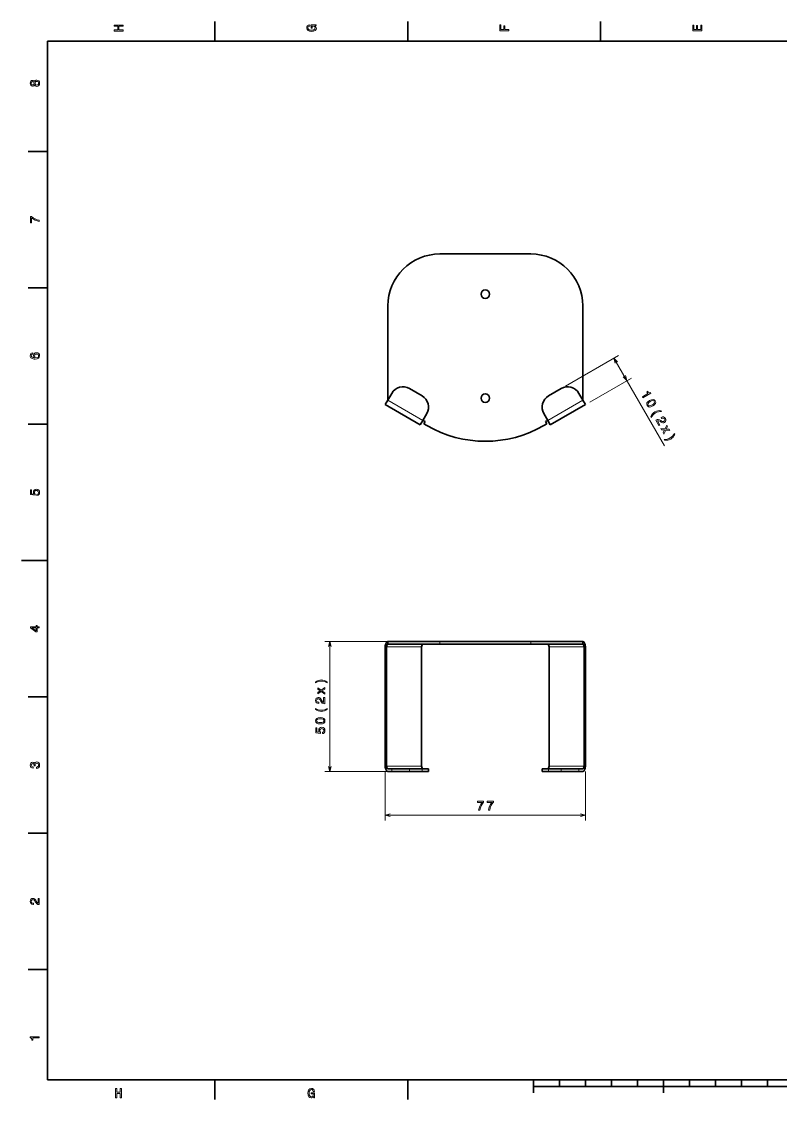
# Model space of a CAD drawing. Extents: x 0 to 594, y 0 to 420.
# Drawn here: x 0 to 292, y 2.5 to 417.5 of the extents above; entities that cross this region are included whole.
import ezdxf

# ---------------------------------------------------------------- set-up
doc = ezdxf.new("R2010")
doc.units = 0

msp = doc.modelspace()

# ---------------------------------------------------------------- linework, layer by layer
at = {"color": 7, "lineweight": 35, "ltscale": 0.1875}
for p, q in [((74.400002, 410), (74.400002, 417.5)), ((148.600006, 410), (148.600006, 417.5)), ((222.800003, 410), (222.800003, 417.5)), ((10, 367.5), (2.5, 367.5)), ((10, 315), (2.5, 315)), ((10, 262.5), (2.5, 262.5)), ((10, 157.5), (2.5, 157.5)), ((10, 105), (2.5, 105)), ((10, 52.5), (2.5, 52.5)), ((74.400002, 10), (74.400002, 2.5)), ((148.600006, 10), (148.600006, 2.5))]:
    msp.add_line(p, q, dxfattribs=at)
at = {"color": 7, "lineweight": 35}
for p, q in [((584, 410), (10, 410)), ((10, 410), (10, 10)), ((160.946686, 328.026337), (195.946686, 328.026337)), ((140.946686, 271.748779), (140.946686, 308.026337)), ((215.946686, 308.026337), (215.946686, 271.748779)), ((140.946686, 178.797363), (160.946686, 178.797363)), ((160.946686, 178.797363), (195.946686, 178.797363)), ((195.946686, 178.797363), (215.946686, 178.797363)), ((139.946686, 176.797363), (139.946686, 130.797363)), ((140.446686, 130.797363), (140.446686, 176.797363)), ((140.946686, 177.797363), (160.946686, 177.797363)), ((153.937073, 130.797363), (153.937073, 176.797363)), ((160.946686, 177.797363), (195.946686, 177.797363)), ((195.946686, 177.797363), (215.946686, 177.797363)), ((202.956299, 130.797363), (202.956299, 176.797363)), ((216.446686, 130.797363), (216.446686, 176.797363)), ((216.946686, 176.797363), (216.946686, 130.797363)), ((10, 10), (584, 10)), ((197, 7.5), (397, 7.5))]:
    msp.add_line(p, q, dxfattribs=at)
at = {"color": 7, "lineweight": 13}
for p, q in [((209.348602, 277.176971), (229.682495, 288.916748)), ((227.950455, 287.916748), (247.433868, 254.170502)), ((158.946686, 178.797363), (116.648178, 178.797363)), ((118.648178, 128.797363), (118.648178, 178.797363)), ((140.446686, 128.797363), (116.648178, 128.797363)), ((139.946686, 111.891937), (216.946686, 111.891937))]:
    msp.add_line(p, q, dxfattribs=at)
at = {"color": 7, "lineweight": 13, "ltscale": 0.461989}
msp.add_line((218.678741, 271.016724), (234.682495, 280.2565), dxfattribs=at)
at = {"color": 7, "lineweight": 35, "ltscale": 0.075}
for p, q in [((142.446686, 274.346863), (140.946686, 271.748779)), ((214.446686, 274.346863), (215.946686, 271.748779))]:
    msp.add_line(p, q, dxfattribs=at)
at = {"color": 7, "lineweight": 35, "ltscale": 0.139434}
for p, q in [((149.27681, 276.176971), (154.106934, 273.388306)), ((202.786438, 273.388306), (207.616562, 276.176971))]:
    msp.add_line(p, q, dxfattribs=at)
at = {"color": 7, "lineweight": 35, "ltscale": 0.05}
for p, q in [((140.946686, 271.748779), (139.946686, 270.016724)), ((215.946686, 271.748779), (216.946686, 270.016724)), ((154.437073, 263.960114), (153.437073, 262.228058)), ((202.456299, 263.960114), (203.456299, 262.228058))]:
    msp.add_line(p, q, dxfattribs=at)
at = {"color": 7, "lineweight": 35, "ltscale": 0.389434}
for p, q in [((153.437073, 262.228058), (139.946686, 270.016724)), ((216.946686, 270.016724), (203.456299, 262.228058))]:
    msp.add_line(p, q, dxfattribs=at)
at = {"color": 7, "lineweight": 13, "ltscale": 0.389434}
for p, q in [((154.437073, 263.960114), (140.946686, 271.748779)), ((215.946686, 271.748779), (202.456299, 263.960114))]:
    msp.add_line(p, q, dxfattribs=at)
at = {"color": 7, "lineweight": 35, "ltscale": 0.074999}
for p, q in [((155.937073, 266.558167), (154.437073, 263.960114)), ((200.956299, 266.558167), (202.456299, 263.960114))]:
    msp.add_line(p, q, dxfattribs=at)
at = {"color": 7, "lineweight": 35, "ltscale": 0.025}
for p, q in [((155.303101, 263.460114), (154.437073, 263.960114)), ((154.803101, 262.594086), (155.303101, 263.460114)), ((202.456299, 263.960114), (201.590271, 263.460114)), ((201.590271, 263.460114), (202.090271, 262.594086)), ((140.946686, 178.797363), (140.946686, 177.797363)), ((215.946686, 178.797363), (215.946686, 177.797363)), ((156.606934, 129.797363), (156.606934, 128.797363)), ((200.286438, 129.797363), (200.286438, 128.797363))]:
    msp.add_line(p, q, dxfattribs=at)
at = {"color": 7, "lineweight": 35, "ltscale": 0.033013}
for p, q in [((155.946686, 261.933807), (154.803101, 262.594086)), ((202.090271, 262.594086), (200.946686, 261.933807))]:
    msp.add_line(p, q, dxfattribs=at)
at = {"color": 7, "lineweight": 35, "ltscale": 0.25}
msp.add_line((10, 210), (0, 210), dxfattribs=at)
at = {"color": 7, "lineweight": 13, "ltscale": 0.025}
for p, q in [((160.946686, 178.797363), (160.946686, 177.797363)), ((195.946686, 178.797363), (195.946686, 177.797363)), ((142.446686, 128.797363), (142.446686, 129.797363)), ((149.27681, 128.797363), (149.27681, 129.797363)), ((154.106934, 128.797363), (154.106934, 129.797363)), ((202.786438, 128.797363), (202.786438, 129.797363)), ((207.616562, 128.797363), (207.616562, 129.797363)), ((214.446686, 128.797363), (214.446686, 129.797363))]:
    msp.add_line(p, q, dxfattribs=at)
at = {"color": 7, "lineweight": 13, "ltscale": 0.33726}
for p, q in [((153.937073, 176.797363), (140.446686, 176.797363)), ((216.446686, 176.797363), (202.956299, 176.797363)), ((153.937073, 130.797363), (140.446686, 130.797363)), ((216.446686, 130.797363), (202.956299, 130.797363))]:
    msp.add_line(p, q, dxfattribs=at)
at = {"color": 7, "lineweight": 13, "ltscale": 0.472636}
for p, q in [((139.946686, 128.797363), (139.946686, 109.891937)), ((216.946686, 128.797363), (216.946686, 109.891937))]:
    msp.add_line(p, q, dxfattribs=at)
at = {"color": 7, "lineweight": 35, "ltscale": 0.0375}
for p, q in [((140.946686, 129.797363), (142.446686, 129.797363)), ((142.446686, 128.797363), (140.946686, 128.797363)), ((215.946686, 129.797363), (214.446686, 129.797363)), ((214.446686, 128.797363), (215.946686, 128.797363))]:
    msp.add_line(p, q, dxfattribs=at)
at = {"color": 7, "lineweight": 35, "ltscale": 0.170753}
for p, q in [((142.446686, 129.797363), (149.27681, 129.797363)), ((142.446686, 128.797363), (149.27681, 128.797363)), ((207.616562, 129.797363), (214.446686, 129.797363)), ((207.616562, 128.797363), (214.446686, 128.797363))]:
    msp.add_line(p, q, dxfattribs=at)
at = {"color": 7, "lineweight": 35, "ltscale": 0.120753}
for p, q in [((154.106934, 129.797363), (149.27681, 129.797363)), ((149.27681, 128.797363), (154.106934, 128.797363)), ((207.616562, 129.797363), (202.786438, 129.797363)), ((202.786438, 128.797363), (207.616562, 128.797363))]:
    msp.add_line(p, q, dxfattribs=at)
at = {"color": 7, "lineweight": 35, "ltscale": 0.0625}
for p, q in [((154.106934, 129.797363), (156.606934, 129.797363)), ((154.106934, 128.797363), (156.606934, 128.797363)), ((200.286438, 129.797363), (202.786438, 129.797363)), ((200.286438, 128.797363), (202.786438, 128.797363)), ((207, 10), (207, 7.5)), ((217, 10), (217, 7.5)), ((227, 10), (227, 7.5)), ((237, 10), (237, 7.5)), ((257, 10), (257, 7.5)), ((267, 10), (267, 7.5)), ((277, 10), (277, 7.5)), ((287, 10), (287, 7.5))]:
    msp.add_line(p, q, dxfattribs=at)
at = {"color": 7, "lineweight": 35, "ltscale": 0.125}
for p, q in [((197, 10), (197, 5)), ((247, 10), (247, 5))]:
    msp.add_line(p, q, dxfattribs=at)
at = {"color": 7, "lineweight": 13}
for points in [[(39.133213, 413.829987), (39.133213, 414.299011), (37.48912, 414.299011), (37.48912, 415.701019), (39.133213, 415.701019), (39.133213, 416.164978), (35.633213, 416.164978), (35.633213, 415.701019), (37.060448, 415.701019), (37.060448, 414.299011), (35.633213, 414.299011), (35.633213, 413.829987)], [(112.864197, 415.922913), (113.333214, 416.008667), (113.333214, 416.260803), (111.442001, 416.260803), (111.442001, 414.984863), (111.870674, 414.984863), (111.870674, 415.771606), (111.90094, 415.771606), (112.364914, 415.71109), (112.707855, 415.549713), (112.924713, 415.302612), (112.995316, 414.994965), (112.904541, 414.652039), (112.632202, 414.384735), (112.183357, 414.213257), (111.568085, 414.15274), (110.957855, 414.208221), (110.509003, 414.3797), (110.236671, 414.652039), (110.140854, 415.020172), (110.191284, 415.272339), (110.332497, 415.479126), (110.569527, 415.630402), (110.887245, 415.716156), (110.887245, 416.215424), (110.403099, 416.08429), (110.039986, 415.837189), (109.818085, 415.489197), (109.737396, 415.050446), (109.863472, 414.475525), (110.231628, 414.041779), (110.8116, 413.764404), (111.583214, 413.668579), (112.359871, 413.764404), (112.939842, 414.041779), (113.307999, 414.450287), (113.429039, 414.964691), (113.388687, 415.252167), (113.287827, 415.509369), (113.111313, 415.731262)], [(187.533203, 413.966156), (187.533203, 414.43515), (185.924408, 414.43515), (185.924408, 415.907776), (185.505829, 415.907776), (185.505829, 414.43515), (184.456833, 414.43515), (184.456833, 416.245697), (184.033203, 416.245697), (184.033203, 413.966156)], [(261.733215, 413.940918), (261.733215, 416.159943), (261.30957, 416.159943), (261.30957, 414.404907), (260.12442, 414.404907), (260.12442, 415.968292), (259.705841, 415.968292), (259.705841, 414.404907), (258.65686, 414.404907), (258.65686, 416.119598), (258.233215, 416.119598), (258.233215, 413.940918)], [(4.947046, 393.124634), (5.088257, 392.867432), (5.284943, 392.690918), (5.532061, 392.579987), (5.829611, 392.544678), (6.278458, 392.625366), (6.626441, 392.857361), (6.848343, 393.235596), (6.934078, 393.75), (6.848343, 394.259369), (6.626441, 394.637604), (6.278459, 394.869598), (5.829611, 394.955353), (5.532061, 394.914978), (5.284943, 394.809082), (5.088257, 394.627533), (4.947046, 394.375366), (4.826009, 394.577087), (4.659582, 394.718292), (4.457853, 394.804047), (4.210735, 394.83429), (3.852666, 394.753601), (3.565202, 394.541779), (3.378602, 394.198853), (3.307997, 393.75), (3.378602, 393.296112), (3.565202, 392.953186), (3.852666, 392.736328), (4.210735, 392.660675), (4.457853, 392.685883), (4.659582, 392.771606)], [(4.251081, 393.139771), (4.029179, 393.180115), (3.857709, 393.301147), (3.751801, 393.492798), (3.711455, 393.75), (3.751801, 394.002167), (3.857709, 394.193817), (4.029179, 394.31485), (4.251081, 394.360229), (4.478026, 394.31485), (4.654539, 394.193817), (4.770533, 394.002167), (4.805836, 393.75), (4.76549, 393.492798), (4.654539, 393.301147), (4.478026, 393.180115)], [(5.819525, 393.028839), (5.552234, 393.074219), (5.350504, 393.220459), (5.21938, 393.447418), (5.173992, 393.75), (5.21938, 394.047546), (5.350504, 394.274506), (5.552234, 394.420746), (5.819525, 394.471191), (6.106988, 394.420746), (6.323847, 394.274506), (6.465058, 394.047546), (6.510447, 393.75), (6.465058, 393.447418), (6.323847, 393.220459), (6.106988, 393.074219)], [(6.833213, 340.549011), (6.833213, 341.05835), (6.001081, 341.224792), (5.224424, 341.517303), (4.503242, 341.930847), (3.82745, 342.470459), (3.408862, 342.470459), (3.408862, 340.069885), (3.867795, 340.069885), (3.867795, 341.986328), (4.548631, 341.431549), (5.259727, 341.01297), (6.016211, 340.720459)], [(4.276297, 289.960388), (3.867795, 289.864563), (3.565202, 289.64267), (3.373559, 289.299713), (3.307997, 288.855927), (3.3433, 288.55835), (3.439121, 288.301147), (3.595461, 288.074219), (3.817363, 287.882568), (4.094741, 287.731262), (4.432637, 287.620331), (4.831052, 287.549713), (5.279899, 287.529541), (5.996037, 287.610229), (6.51549, 287.857361), (6.82817, 288.255768), (6.934078, 288.800446), (6.8433, 289.289642), (6.606268, 289.662842), (6.233069, 289.904907), (5.759006, 289.990631), (5.279899, 289.904907), (4.911744, 289.672913), (4.679755, 289.31485), (4.599063, 288.871033), (4.699928, 288.391937), (4.987392, 288.033875), (4.432637, 288.109528), (4.034222, 288.270905), (3.79719, 288.518005), (3.716499, 288.860962), (3.756845, 289.113129), (3.862752, 289.304749), (4.039265, 289.430847), (4.276297, 289.496399)], [(5.764049, 289.501434), (6.081772, 289.445984), (6.323847, 289.304749), (6.485231, 289.07782), (6.535663, 288.79541), (6.48523, 288.497833), (6.328891, 288.270905), (6.086816, 288.124634), (5.769093, 288.079254), (5.456412, 288.1297), (5.21938, 288.270905), (5.068084, 288.502899), (5.012608, 288.815582), (5.068084, 289.087891), (5.214337, 289.304749), (5.451369, 289.445984)], [(238.87146, 273.001007), (239.100937, 272.603546), (242.15387, 274.36618), (241.982391, 274.663177), (241.670593, 274.587952), (241.400726, 274.641815), (241.157227, 274.821503), (240.930634, 275.13327), (240.620544, 274.954224), (241.029053, 274.246674)], [(241.657776, 271.594299), (241.009888, 271.132904), (240.639221, 270.645203), (240.531357, 270.146149), (240.69751, 269.636444), (241.053329, 269.242065), (241.539444, 269.085968), (242.144608, 269.16748), (242.870667, 269.4935), (243.511658, 269.956757), (243.734528, 270.196075), (243.889191, 270.442596), (243.99707, 270.94165), (243.837799, 271.449493), (243.475098, 271.845734), (242.984619, 271.999298), (242.376923, 271.92215)], [(241.899841, 271.175018), (242.448486, 271.44519), (242.89151, 271.555389), (243.227722, 271.487427), (243.475281, 271.240204), (243.563095, 270.906555), (243.453827, 270.581421), (243.136887, 270.252838), (242.628586, 269.912781), (242.075562, 269.640076), (241.632553, 269.529907), (241.296326, 269.597839), (241.055664, 269.843231), (240.960968, 270.178711), (241.070221, 270.503876), (241.387177, 270.832428)], [(242.144012, 265.386108), (242.302887, 265.110962), (242.622101, 265.627197), (243.006042, 266.081818), (243.45401, 266.486023), (243.949219, 266.818512), (244.484756, 267.081116), (245.054443, 267.264435), (245.64447, 267.372162), (246.25116, 267.390503), (246.0923, 267.665649), (245.427795, 267.707123), (244.82312, 267.654999), (244.249573, 267.498566), (243.707138, 267.237793), (243.205719, 266.895905), (242.787842, 266.479919), (242.440369, 265.98233)], [(244.055618, 264.02179), (245.258423, 261.938477), (245.634033, 262.155334), (244.683395, 263.80191), (244.94162, 263.828705), (245.202728, 263.769806), (245.792725, 263.46405), (246.07254, 263.282013), (246.426758, 263.102173), (246.763657, 263.02298), (247.089432, 263.053833), (247.407272, 263.179108), (247.731277, 263.465179), (247.901031, 263.836884), (247.902893, 264.257233), (247.733917, 264.701263), (247.417587, 265.077667), (247.028229, 265.277985), (246.582153, 265.294128), (246.109406, 265.11438), (246.048264, 265.079071), (246.27774, 264.681641), (246.312683, 264.701813), (246.632355, 264.833954), (246.918823, 264.842133), (247.167023, 264.735016), (247.358795, 264.513794), (247.461365, 264.23526), (247.460602, 263.984406), (247.36087, 263.763794), (247.172089, 263.596558), (246.953522, 263.511139), (246.735291, 263.495758), (246.506088, 263.549805), (246.264114, 263.666321), (245.975586, 263.843323), (245.457672, 264.11499), (244.995422, 264.249939), (244.542633, 264.227264), (244.068726, 264.029358)], [(246.178314, 260.345184), (247.439117, 260.26947), (246.884369, 259.122253), (247.151657, 258.659302), (247.877319, 260.19635), (249.469299, 260.061432), (249.212097, 260.506927), (248.03009, 260.587372), (248.551437, 261.651245), (248.289185, 262.105469), (247.598099, 260.669891), (245.918579, 260.795044)], [(247.382416, 256.312897), (248.044403, 256.275818), (248.649078, 256.327942), (249.218262, 256.481842), (249.767578, 256.740753), (250.262115, 257.084503), (250.684357, 257.502991), (251.03183, 258.00061), (251.330688, 258.592438), (251.171844, 258.867584), (250.850082, 258.355713), (250.461792, 257.89859), (250.015656, 257.501282), (249.52298, 257.164398), (248.984924, 256.906189), (248.413391, 256.715942), (247.825211, 256.615112), (247.223557, 256.588074)], [(5.920389, 234.999283), (6.333934, 235.110229), (6.656701, 235.357361), (6.858429, 235.720474), (6.934078, 236.184448), (6.8433, 236.693817), (6.596182, 237.092224), (6.20281, 237.344391), (5.698487, 237.440201), (5.229467, 237.354477), (4.861311, 237.112396), (4.624279, 236.734161), (4.538545, 236.244965), (4.599063, 235.866714), (4.76549, 235.574219), (3.822406, 235.715424), (3.822406, 237.248566), (3.408862, 237.248566), (3.408862, 235.377533), (5.26477, 235.100143), (5.26477, 235.503601), (5.027738, 235.796112), (4.942003, 236.169312), (4.997478, 236.492081), (5.158862, 236.739197), (5.40598, 236.895538), (5.723703, 236.951019), (6.041427, 236.895538), (6.288545, 236.734161), (6.444885, 236.487045), (6.50036, 236.169312), (6.465058, 235.902023), (6.349063, 235.695251), (6.167507, 235.543961), (5.920389, 235.468307)], [(6.833213, 184.02739), (6.833213, 184.481277), (5.965778, 184.481277), (5.965778, 184.98056), (5.56232, 184.98056), (5.56232, 184.481277), (3.408862, 184.481277), (3.408862, 184.022339), (5.521974, 182.489197), (5.965778, 182.489197), (5.965778, 184.02739)], [(5.56232, 182.912827), (3.993876, 184.02739), (5.56232, 184.02739)], [(117.621521, 163.196259), (117.066765, 163.559357), (116.517052, 163.816559), (115.947166, 163.967865), (115.34198, 164.018295), (114.741837, 163.967865), (114.166908, 163.816559), (113.617195, 163.559357), (113.062439, 163.196259), (113.062439, 162.878525), (113.597023, 163.16095), (114.161865, 163.362671), (114.74688, 163.483704), (115.34198, 163.529114), (115.93708, 163.483704), (116.527138, 163.362671), (117.086937, 163.155914), (117.621521, 162.878525)], [(116.648178, 159.102158), (115.594147, 159.798126), (116.648178, 160.514252), (116.648178, 161.048843), (115.251205, 160.080536), (113.939964, 160.993378), (113.939964, 160.478958), (114.923393, 159.818298), (113.939964, 159.157623), (113.939964, 158.633148), (115.256248, 159.530823), (116.648178, 158.582703)], [(116.648178, 154.856766), (116.648178, 157.26239), (116.214462, 157.26239), (116.214462, 155.361084), (115.977425, 155.46701), (115.780739, 155.64856), (115.422676, 156.208344), (115.271378, 156.505905), (115.05452, 156.83876), (114.802353, 157.07579), (114.504807, 157.21196), (114.166908, 157.26239), (113.743279, 157.176651), (113.410423, 156.939621), (113.198608, 156.576508), (113.122963, 156.107483), (113.208694, 155.623337), (113.445724, 155.255188), (113.823967, 155.018158), (114.32325, 154.937469), (114.393852, 154.937469), (114.393852, 155.396393), (114.353508, 155.396393), (114.010567, 155.441772), (113.758408, 155.577942), (113.597023, 155.7948), (113.54155, 156.082275), (113.59198, 156.374786), (113.718063, 156.591644), (113.914749, 156.732849), (114.161865, 156.783279), (114.393852, 156.747986), (114.590538, 156.652161), (114.762009, 156.490784), (114.913307, 156.268875), (115.074692, 155.971313), (115.387367, 155.477081), (115.720222, 155.129105), (116.12368, 154.922333), (116.633049, 154.856766)], [(117.621521, 152.719452), (117.621521, 153.03717), (117.086937, 152.74971), (116.527138, 152.547974), (115.93708, 152.421906), (115.34198, 152.381561), (114.74688, 152.421906), (114.161865, 152.547974), (113.597023, 152.74971), (113.062439, 153.03717), (113.062439, 152.719452), (113.617195, 152.351288), (114.166908, 152.094086), (114.741837, 151.942795), (115.34198, 151.8974), (115.947166, 151.942795), (116.517052, 152.094086), (117.066765, 152.351288)], [(114.938522, 147.099854), (115.730309, 147.175507), (116.295151, 147.412537), (116.638092, 147.790771), (116.749039, 148.315277), (116.638092, 148.834717), (116.295151, 149.212967), (115.730309, 149.444962), (114.938522, 149.52565), (114.151779, 149.444962), (113.839096, 149.349136), (113.581894, 149.212967), (113.238953, 148.834717), (113.122963, 148.315277), (113.238953, 147.790771), (113.586937, 147.412537), (114.151779, 147.175507)], [(115.735352, 143.328522), (116.148895, 143.439484), (116.471664, 143.6866), (116.673393, 144.049713), (116.749039, 144.513687), (116.658264, 145.023056), (116.411148, 145.421478), (116.017776, 145.67363), (115.513451, 145.769455), (115.044434, 145.683716), (114.676277, 145.44165), (114.43924, 145.0634), (114.353508, 144.574219), (114.414024, 144.195969), (114.580452, 143.903458), (113.637367, 144.044678), (113.637367, 145.57782), (113.223824, 145.57782), (113.223824, 143.706772), (115.079735, 143.429398), (115.079735, 143.832855), (114.842705, 144.125366), (114.756966, 144.498566), (114.812439, 144.82132), (114.973824, 145.068451), (115.220947, 145.224792), (115.538666, 145.280258), (115.856392, 145.224792), (116.103508, 145.0634), (116.25985, 144.816284), (116.315323, 144.498566), (116.280022, 144.231262), (116.164024, 144.024506), (115.982468, 143.873199), (115.735352, 143.797546)], [(114.938522, 147.584015), (114.328293, 147.624359), (113.889534, 147.750427), (113.632324, 147.977386), (113.54155, 148.315277), (113.632324, 148.648132), (113.889534, 148.875076), (114.328293, 149.00116), (114.938522, 149.041504), (115.553795, 149.00116), (115.992554, 148.875076), (116.249763, 148.648132), (116.335495, 148.315277), (116.249763, 147.977386), (115.992554, 147.750427), (115.553795, 147.624359)], [(5.73379, 129.979111), (5.769093, 129.979111), (6.253242, 130.059799), (6.616354, 130.296829), (6.848343, 130.670029), (6.934078, 131.164276), (6.848343, 131.688766), (6.626441, 132.082138), (6.273415, 132.334305), (5.819525, 132.425079), (5.521974, 132.384735), (5.279899, 132.273788), (5.0933, 132.092224), (4.957133, 131.850143), (4.684798, 132.177963), (4.251081, 132.293961), (3.857709, 132.218307), (3.560158, 132.00145), (3.373559, 131.648422), (3.307997, 131.164276), (3.388689, 130.710388), (3.610591, 130.362396), (3.963617, 130.135452), (4.432637, 130.059799), (4.46794, 130.059799), (4.46794, 130.508652), (4.145173, 130.548996), (3.913184, 130.680115), (3.771974, 130.891937), (3.721542, 131.189484), (3.761888, 131.451736), (3.867795, 131.643372), (4.039265, 131.759369), (4.271254, 131.804764), (4.518372, 131.759369), (4.684798, 131.638336), (4.785663, 131.426514), (4.815922, 131.139053), (4.810879, 130.942368), (5.209294, 130.942368), (5.199208, 131.189484), (5.244596, 131.507217), (5.365634, 131.744247), (5.56232, 131.885452), (5.819525, 131.935883), (6.112032, 131.880417), (6.328891, 131.734161), (6.465058, 131.502167), (6.510447, 131.194534), (6.460014, 130.876801), (6.308718, 130.644821), (6.066643, 130.498566), (5.73379, 130.443085)], [(175.877655, 113.891937), (176.387024, 113.891937), (176.553452, 114.724075), (176.845963, 115.500732), (177.259506, 116.221909), (177.799133, 116.897705), (177.799133, 117.316284), (175.39856, 117.316284), (175.39856, 116.857361), (177.314987, 116.857361), (176.760223, 116.176514), (176.341644, 115.465424), (176.049133, 114.708939)], [(179.613678, 113.891937), (180.123047, 113.891937), (180.289474, 114.724075), (180.581985, 115.500732), (180.995529, 116.221909), (181.535156, 116.897705), (181.535156, 117.316284), (179.134583, 117.316284), (179.134583, 116.857361), (181.05101, 116.857361), (180.496246, 116.176514), (180.077667, 115.465424), (179.785156, 114.708939)], [(6.833213, 77.519447), (6.833213, 79.925072), (6.399496, 79.925072), (6.399496, 78.023773), (6.162464, 78.129684), (5.965778, 78.311241), (5.607709, 78.871033), (5.456412, 79.168587), (5.239553, 79.501442), (4.987392, 79.738472), (4.689842, 79.874641), (4.351945, 79.925072), (3.928314, 79.839333), (3.595461, 79.602303), (3.383646, 79.239189), (3.307997, 78.770172), (3.393732, 78.286018), (3.630764, 77.91787), (4.009006, 77.680832), (4.508286, 77.600143), (4.578891, 77.600143), (4.578891, 78.059074), (4.538545, 78.059074), (4.195605, 78.104462), (3.943444, 78.240631), (3.782061, 78.457489), (3.726585, 78.744957), (3.777017, 79.03746), (3.903098, 79.254318), (4.099784, 79.395531), (4.346902, 79.445961), (4.578891, 79.41066), (4.775577, 79.314842), (4.947046, 79.153458), (5.098343, 78.931557), (5.259727, 78.634003), (5.572406, 78.139771), (5.90526, 77.791786), (6.308718, 77.585014), (6.818084, 77.519447)], [(6.833213, 26.159222), (6.833213, 26.618156), (3.307997, 26.618156), (3.307997, 26.275217), (3.615634, 26.184439), (3.822406, 26.002882), (3.943444, 25.725506), (3.98379, 25.34222), (4.341859, 25.34222), (4.341859, 26.159222)], [(36.129971, 3.166787), (36.598988, 3.166787), (36.598988, 4.810879), (38.001007, 4.810879), (38.001007, 3.166787), (38.464985, 3.166787), (38.464985, 6.666787), (38.001007, 6.666787), (38.001007, 5.239553), (36.598988, 5.239553), (36.598988, 6.666787), (36.129971, 6.666787)], [(112.422913, 3.635807), (112.508644, 3.166787), (112.760803, 3.166787), (112.760803, 5.057997), (111.484871, 5.057997), (111.484871, 4.629323), (112.271614, 4.629323), (112.271614, 4.599063), (112.21109, 4.135087), (112.049713, 3.792147), (111.802589, 3.575288), (111.494957, 3.504683), (111.152016, 3.595461), (110.884727, 3.867795), (110.713257, 4.316643), (110.652733, 4.931916), (110.708214, 5.542147), (110.879684, 5.990994), (111.152016, 6.263329), (111.520172, 6.35915), (111.772331, 6.308718), (111.979103, 6.167507), (112.130402, 5.930475), (112.216141, 5.612752), (112.715416, 5.612752), (112.58429, 6.096902), (112.337173, 6.460014), (111.989189, 6.681916), (111.55043, 6.762608), (110.975502, 6.636527), (110.541786, 6.268372), (110.264404, 5.6884), (110.168587, 4.916787), (110.264404, 4.14013), (110.541786, 3.560158), (110.950287, 3.192003), (111.464699, 3.070965), (111.752159, 3.111311), (112.009361, 3.212176), (112.23127, 3.388689)]]:
    msp.add_lwpolyline(points, close=True, dxfattribs=at)
for points in [[(229.36467, 286.502533), (227.950455, 287.916748), (228.468094, 285.984894)], [(231.53624, 280.670715), (232.950455, 279.2565), (232.432816, 281.188354)], [(119.165817, 176.865509), (118.648178, 178.797363), (118.130539, 176.865509)], [(118.130539, 130.729218), (118.648178, 128.797363), (119.165817, 130.729218)], [(141.87854, 112.409576), (139.946686, 111.891937), (141.87854, 111.374298)], [(215.014832, 111.374298), (216.946686, 111.891937), (215.014832, 112.409576)]]:
    msp.add_lwpolyline(points, dxfattribs=at)
at = {"color": 7, "lineweight": 35}
for centre in [(178.446686, 312.526337), (178.446686, 272.526337)]:
    msp.add_circle(centre, 1.65, dxfattribs=at)
for centre, radius, start, end in [((160.947998, 308.025055), 20.001769, 90.003745, 179.996289), ((195.945389, 308.025024), 20.001769, 0.003746, 89.996287), ((146.77681, 271.846863), 5, 60.000002, 149.999997), ((210.116562, 271.846863), 5, 30.000001, 120.000003), ((151.606934, 269.058167), 5, 329.999999, 60.000002), ((205.286438, 269.058167), 5, 120.000003, 210.000003), ((178.446655, 300.906036), 45.001015, 240.000707, 299.999356)]:
    msp.add_arc(centre, radius, start, end, dxfattribs=at)
for centre, major_axis, start_param, end_param in [((140.946686, 176.797363), (0, 2), 0, 1.5707963268), ((215.946686, 176.797363), (0, 2), 4.7123889804, 6.2831853072), ((140.946686, 176.797363), (0, 1), 0, 1.5707963268), ((154.437073, 176.797363), (0, 1), 0, 1.5707963268), ((202.456299, 176.797363), (0, 1), 4.7123889804, 6.2831853072), ((215.946686, 176.797363), (0, 1), 4.7123889804, 6.2831853072), ((140.946686, 130.797363), (0, 2), 1.5707963268, 3.1415926536), ((140.946686, 130.797363), (0, 1), 1.5707963268, 3.1415926536), ((154.437073, 130.797363), (0, 1), 1.5707963268, 3.1415926536), ((202.456299, 130.797363), (0, 1), 3.1415926536, 4.7123889804), ((215.946686, 130.797363), (0, 1), 3.1415926536, 4.7123889804), ((215.946686, 130.797363), (0, 2), 3.1415926536, 4.7123889804)]:
    msp.add_ellipse(centre, major_axis=major_axis, ratio=0.5, start_param=start_param, end_param=end_param, dxfattribs=at)

doc.saveas('drawing.dxf')
